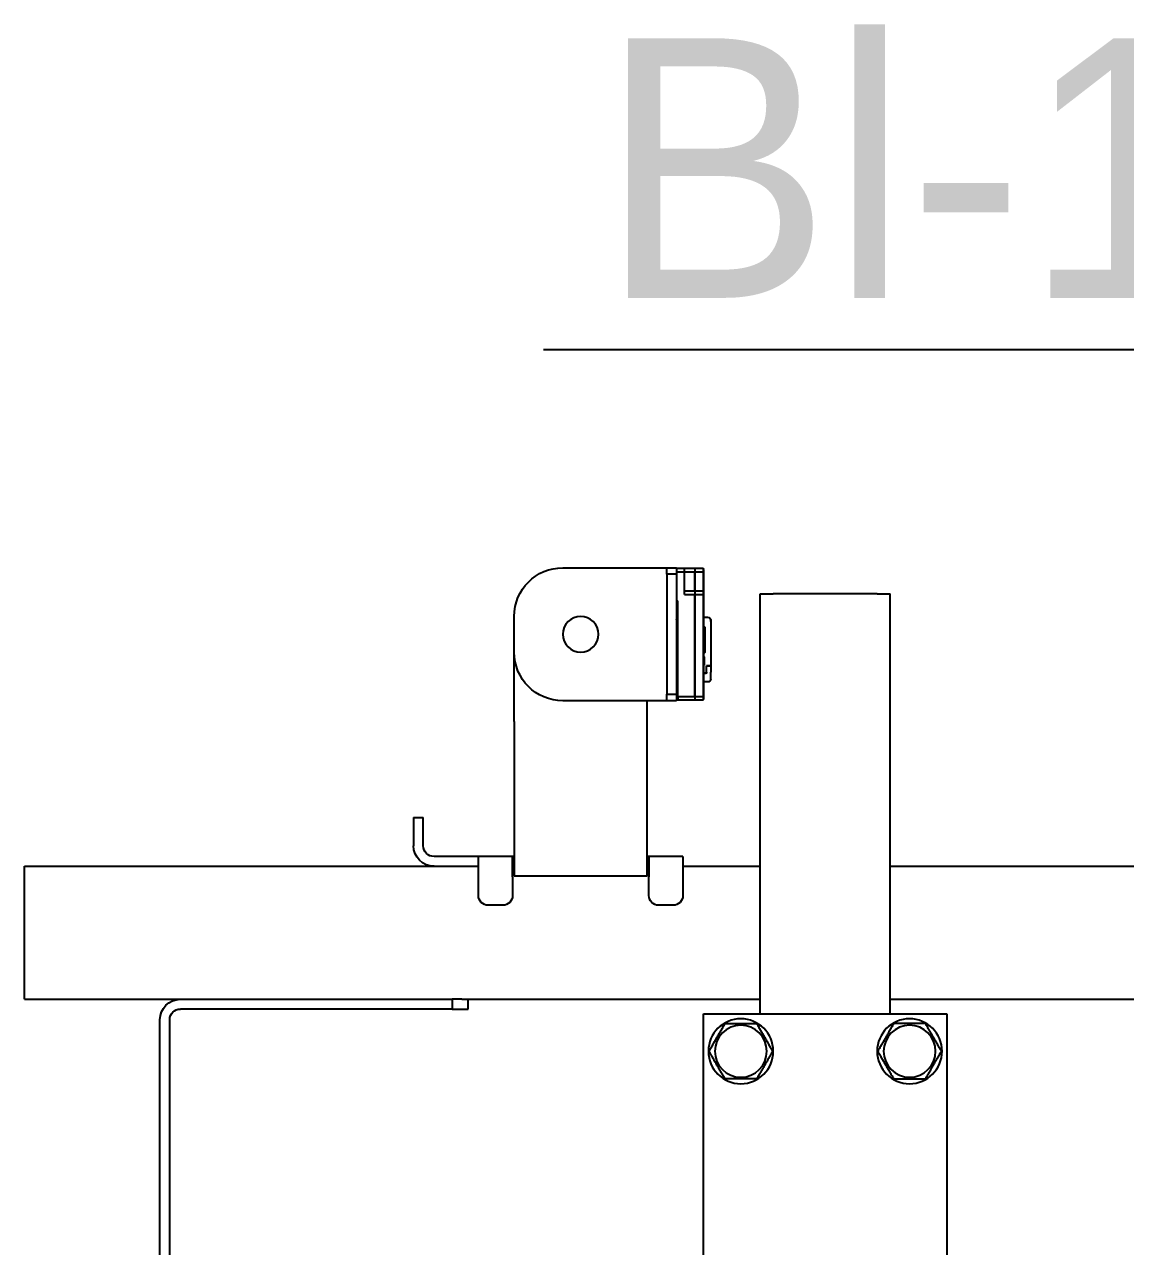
# Model space of a CAD drawing. Header units: millimetres. Extents: x -383313 to -161684, y -117025 to 99224.
# Drawn here: x -328196 to -327856.7, y 29621 to 29997.6 of the extents above; entities that cross this region are included whole.
import ezdxf
from ezdxf import colors
from ezdxf.entities.mleader import LeaderData, LeaderLine
from ezdxf.math import Vec2, Vec3

# ---------------------------------------------------------------- set-up
doc = ezdxf.new("R2010")
doc.units = ezdxf.units.MM
doc.header["$MEASUREMENT"] = 0
doc.layers.add('PV-3401', color=7, linetype='Continuous')

# ---------------------------------------------------------------- blocks, each defined once
blk = doc.blocks.new('*U205')
at = {"layer": 'PV-3401'}
for p, q in [((14925.62, -5193.49), (14925.62, -5340.89)), ((14928.62, -5193.49), (14928.62, -5340.89)), ((15093.12, -5247.69), (15093.12, -5342.69)), ((15168.12, -5342.69), (15168.12, -5247.69)), ((15015.62, -5344.19), (14931.92, -5344.19)), ((15015.62, -5344.19), (15020.62, -5344.19)), ((15015.62, -5347.19), (15015.62, -5344.19)), ((15020.62, -5344.19), (15020.62, -5347.19)), ((15093.12, -5342.69), (15168.12, -5342.69)), ((15110.62, -5342.69), (15110.62, -5472.19)), ((15150.62, -5342.69), (15150.62, -5472.19)), ((14883.87, -5347.19), (14931.92, -5347.19)), ((14883.87, -5347.19), (14883.87, -5350.69)), ((14931.92, -5347.19), (15015.62, -5347.19)), ((15018.62, -5347.19), (15015.62, -5347.19)), ((15018.62, -5347.19), (15110.62, -5347.19)), ((15150.62, -5347.19), (15232.62, -5347.19)), ((14883.87, -5350.69), (14883.87, -5384.69)), ((15031.27, -5376.19), (15026.77, -5376.19)), ((15083.77, -5376.19), (15079.27, -5376.19)), ((15023.77, -5379.19), (15023.77, -5384.89)), ((15034.27, -5384.89), (15034.27, -5379.19)), ((15076.27, -5379.19), (15076.27, -5384.89)), ((15086.77, -5384.89), (15086.77, -5379.19)), ((14883.87, -5384.69), (14883.87, -5388.19)), ((15023.77, -5384.89), (15023.77, -5391.19)), ((15034.27, -5384.89), (15034.27, -5391.19)), ((15075.77, -5385.19), (15034.77, -5385.19)), ((15034.77, -5387.03), (15034.77, -5385.19)), ((15075.77, -5385.19), (15075.77, -5387.03)), ((15076.27, -5391.19), (15076.27, -5384.89)), ((15086.77, -5391.19), (15086.77, -5384.89)), ((14883.87, -5388.19), (15023.77, -5388.19)), ((15034.27, -5388.19), (15034.77, -5388.19)), ((15034.77, -5428.34), (15034.77, -5387.03)), ((15075.77, -5387.03), (15075.77, -5428.34)), ((15075.77, -5388.19), (15076.27, -5388.19)), ((15086.77, -5388.19), (15110.62, -5388.19)), ((15150.62, -5388.19), (15383.87, -5388.19)), ((15023.77, -5391.19), (15010.07, -5391.19)), ((15034.27, -5391.19), (15023.77, -5391.19)), ((15034.77, -5391.19), (15034.27, -5391.19)), ((15076.27, -5391.19), (15075.77, -5391.19)), ((15086.77, -5391.19), (15076.27, -5391.19)), ((15003.77, -5400.19), (15003.77, -5394.49)), ((15006.77, -5394.49), (15006.77, -5400.19)), ((15003.77, -5403.19), (15003.77, -5400.19)), ((15006.77, -5400.19), (15006.77, -5403.19)), ((15003.77, -5403.19), (15006.77, -5403.19)), ((15034.77, -5432.8), (15034.77, -5428.34)), ((15075.77, -5428.34), (15075.77, -5432.8)), ((15034.77, -5432.8), (15034.77, -5454.19)), ((15075.77, -5432.8), (15075.77, -5439.19)), ((15078.47, -5439.19), (15049.77, -5439.19)), ((15081.77, -5439.19), (15078.47, -5439.19)), ((15081.77, -5439.19), (15081.77, -5441.19)), ((15084.77, -5439.19), (15081.77, -5439.19)), ((15081.77, -5441.19), (15084.77, -5441.19)), ((15081.77, -5478.19), (15081.77, -5441.19)), ((15084.77, -5441.19), (15084.77, -5439.19)), ((15084.77, -5439.44), (15085.16, -5439.44)), ((15084.77, -5440.09), (15085.16, -5440.09)), ((15084.77, -5478.19), (15084.77, -5441.19)), ((15085.16, -5439.44), (15090.44, -5439.44)), ((15085.16, -5440.44), (15085.16, -5439.44)), ((15090.44, -5440.44), (15085.16, -5440.44)), ((15085.16, -5440.44), (15085.16, -5469.99)), ((15090.44, -5440.44), (15090.44, -5439.44)), ((15090.44, -5439.46), (15090.46, -5439.46)), ((15090.44, -5440.44), (15090.44, -5471.94)), ((15090.44, -5440.45), (15090.46, -5440.45)), ((15090.46, -5439.44), (15092.96, -5439.44)), ((15090.46, -5440.44), (15090.46, -5439.44)), ((15092.96, -5440.44), (15090.46, -5440.44)), ((15090.46, -5471.94), (15090.46, -5440.44)), ((15092.96, -5440.44), (15092.96, -5439.44)), ((15092.96, -5439.44), (15093.26, -5439.74)), ((15092.96, -5471.94), (15092.96, -5440.44)), ((15093.26, -5440.56), (15092.96, -5440.44)), ((15093.26, -5439.74), (15093.26, -5440.56)), ((15093.26, -5440.56), (15093.26, -5471.81)), ((15094.36, -5444.99), (15093.26, -5444.99)), ((15095.36, -5445.79), (15095.34, -5445.79)), ((15095.36, -5445.79), (15095.36, -5445.99)), ((15095.36, -5445.99), (15095.36, -5447.99)), ((15084.77, -5448.49), (15085.16, -5448.49)), ((15093.87, -5447.68), (15093.26, -5447.68)), ((15093.26, -5447.69), (15093.86, -5447.69)), ((15093.86, -5447.69), (15093.93, -5447.69)), ((15094.06, -5447.89), (15094.06, -5450)), ((15094.07, -5447.99), (15094.07, -5447.88)), ((15094.07, -5447.99), (15094.07, -5449.99)), ((15095.36, -5449.99), (15095.36, -5447.99)), ((15085.16, -5449.99), (15084.77, -5449.99)), ((15084.77, -5450), (15085.16, -5450)), ((15085.03, -5449.99), (15085.03, -5450)), ((15093.36, -5451.49), (15093.36, -5450.24)), ((15093.36, -5452.73), (15093.36, -5451.49)), ((15094.07, -5449.99), (15094.06, -5449.99)), ((15094.36, -5450), (15094.06, -5450)), ((15094.36, -5449.99), (15094.07, -5449.99)), ((15095.36, -5449.99), (15094.36, -5449.99)), ((15094.36, -5450), (15095.36, -5450)), ((15094.56, -5449.99), (15094.56, -5450)), ((15095.09, -5450), (15095.09, -5449.99)), ((15095.36, -5450), (15095.36, -5449.99)), ((15095.36, -5463.49), (15095.36, -5450)), ((15034.77, -5454.19), (15034.77, -5465.19)), ((15093.56, -5461.49), (15093.56, -5454.49)), ((15093.27, -5458.37), (15093.26, -5458.32)), ((15093.26, -5458.37), (15093.27, -5458.37)), ((15095.35, -5463.99), (15095.35, -5463.89)), ((15095.36, -5463.6), (15095.36, -5463.99)), ((15093.26, -5464.99), (15094.36, -5464.99)), ((15084.77, -5469.99), (15085.16, -5469.99)), ((15087.26, -5471.94), (15087.26, -5478.94)), ((15087.26, -5471.94), (15090.44, -5471.94)), ((15090.44, -5471.93), (15090.46, -5471.93)), ((15090.44, -5472.94), (15090.44, -5471.94)), ((15090.46, -5471.94), (15092.96, -5471.94)), ((15090.46, -5472.94), (15090.46, -5471.94)), ((15093.26, -5471.81), (15092.96, -5471.94)), ((15092.96, -5472.94), (15092.96, -5471.94)), ((15093.26, -5471.81), (15093.26, -5472.64)), ((15110.62, -5472.19), (15114.62, -5472.19)), ((15146.62, -5472.19), (15114.62, -5472.19)), ((15146.62, -5472.19), (15150.62, -5472.19)), ((15090.44, -5472.94), (15087.26, -5472.94)), ((15090.44, -5472.92), (15090.46, -5472.92)), ((15090.44, -5472.94), (15090.44, -5478.94)), ((15090.46, -5478.94), (15090.46, -5472.94)), ((15092.96, -5472.94), (15090.46, -5472.94)), ((15093.26, -5472.64), (15092.96, -5472.94)), ((15092.96, -5478.94), (15092.96, -5472.94)), ((15093.26, -5472.64), (15093.26, -5478.81)), ((15084.77, -5478.19), (15081.77, -5478.19)), ((15081.77, -5478.19), (15081.77, -5480.19)), ((15084.76, -5478.94), (15087.26, -5478.94)), ((15084.76, -5479.94), (15084.76, -5478.94)), ((15087.26, -5479.94), (15084.76, -5479.94)), ((15084.77, -5480.19), (15084.77, -5478.19)), ((15087.26, -5478.94), (15090.44, -5478.94)), ((15087.26, -5478.94), (15087.26, -5479.94)), ((15090.44, -5479.94), (15087.26, -5479.94)), ((15090.44, -5478.93), (15090.46, -5478.93)), ((15090.44, -5479.94), (15090.44, -5478.94)), ((15090.44, -5479.92), (15090.46, -5479.92)), ((15090.46, -5479.94), (15090.46, -5478.94)), ((15090.46, -5478.94), (15092.96, -5478.94)), ((15092.96, -5479.94), (15090.46, -5479.94)), ((15093.26, -5478.81), (15092.96, -5478.94)), ((15092.96, -5479.94), (15092.96, -5478.94)), ((15093.26, -5479.64), (15092.96, -5479.94)), ((15093.26, -5478.81), (15093.26, -5479.64)), ((15049.77, -5480.19), (15078.47, -5480.19)), ((15078.47, -5480.19), (15081.77, -5480.19)), ((15081.77, -5480.19), (15084.77, -5480.19))]:
    blk.add_line(p, q, dxfattribs=at)
for centre, radius in [((15104.62, -5331.19), 10), ((15156.62, -5331.19), 10), ((15104.62, -5331.19), 8), ((15156.62, -5331.19), 8), ((15055.27, -5459.69), 5.5)]:
    blk.add_circle(centre, radius, dxfattribs=at)
for centre, radius, start, end in [((14931.92, -5340.89), 6.3, 180, 270), ((14931.92, -5340.89), 3.3, 180, 270), ((15026.77, -5379.19), 3, 90, 180), ((15031.27, -5379.19), 3, 360, 90), ((15079.27, -5379.19), 3, 90, 180), ((15083.77, -5379.19), 3, 360, 90), ((15010.07, -5394.49), 6.3, 90, 180), ((15010.07, -5394.49), 3.3, 90, 180), ((15049.77, -5454.19), 15, 90, 180), ((15094.36, -5445.99), 1, 0, 90), ((15093.86, -5447.89), 0.2, 360, 90), ((15092.06, -5451.49), 1.8, 43.7617, 48.1897), ((15092.06, -5451.49), 1.8, 311.8103, 316.2383), ((15092.56, -5454.49), 1, 0, 45.573), ((15085.76, -5463.99), 1, 188.1096, 233.1301), ((15092.56, -5461.49), 1, -45.573, 0), ((15094.36, -5463.99), 1, -90, 0), ((15049.77, -5465.19), 15, 180, 270)]:
    blk.add_arc(centre, radius, start, end, dxfattribs=at)
for points in [[(15099.71, -5322.69), (15097.26, -5326.94), (15094.8, -5331.19)], [(15109.53, -5322.69), (15104.62, -5322.69), (15099.71, -5322.69)], [(15114.43, -5331.19), (15111.98, -5326.94), (15109.53, -5322.69)], [(15146.8, -5331.19), (15149.26, -5326.94), (15151.71, -5322.69)], [(15151.71, -5322.69), (15156.62, -5322.69), (15161.53, -5322.69)], [(15161.53, -5322.69), (15163.98, -5326.94), (15166.43, -5331.19)], [(15094.8, -5331.19), (15097.26, -5335.44), (15099.71, -5339.69)], [(15109.53, -5339.69), (15111.98, -5335.44), (15114.43, -5331.19)], [(15151.71, -5339.69), (15149.26, -5335.44), (15146.8, -5331.19)], [(15166.43, -5331.19), (15163.98, -5335.44), (15161.53, -5339.69)], [(15099.71, -5339.69), (15104.62, -5339.69), (15109.53, -5339.69)], [(15161.53, -5339.69), (15156.62, -5339.69), (15151.71, -5339.69)]]:
    blk.add_rational_spline(points, [1.22364575665, 1.41294441399, 1.22364575665], degree=2, dxfattribs=at)
for points, knots in [([(15094.07, -5447.88), (15094.07, -5447.85), (15094.07, -5447.83), (15094.05, -5447.78), (15094.03, -5447.75), (15094, -5447.72), (15093.97, -5447.7), (15093.92, -5447.68), (15093.9, -5447.68), (15093.87, -5447.68)], [-0.09048, -0.09048, -0.09048, -0.09048, -0.08293134, -0.08293134, -0.07538268, -0.07538268, -0.06784607, -0.06784607, -0.06030946, -0.06030946, -0.06030946, -0.06030946]), ([(15095.34, -5463.99), (15095.35, -5463.91), (15095.36, -5463.82), (15095.36, -5463.65), (15095.36, -5463.57), (15095.36, -5463.49)], [0, 0, 0, 0, 0.5, 0.5, 1, 1, 1, 1]), ([(15095.36, -5463.99), (15095.36, -5463.99), (15095.36, -5463.99), (15095.35, -5463.99), (15095.34, -5463.99), (15095.34, -5463.99)], [-0.74236815, -0.74236815, -0.74236815, -0.74236815, -0.70256014, -0.70256014, -0.69530144, -0.69530144, -0.69530144, -0.69530144])]:
    blk.add_open_spline(points, degree=3, knots=knots, dxfattribs=at)

msp = doc.modelspace()

# ---------------------------------------------------------------- block references
at = {"layer": 'PV-3401', "xscale": -1, "rotation": 180}
msp.add_blockref('*U205', (-343079.88447, 24350.0024), dxfattribs=at)

# ---------------------------------------------------------------- leaders
at = {"ltscale": 100}
ml = msp.add_multileader_mtext('Standard', dxfattribs=at)
ml.set_content('Bl-14.1', color=256)
ml.set_leader_properties()
ml.build(insert=Vec2(0, 0))
ml.multileader.update_dxf_attribs({"text_right_attachment_type": 6, "dogleg_length": 0.36, "arrow_head_size": 0.18})
ctx = ml.context
ctx.base_point, ctx.char_height, ctx.arrow_head_size, ctx.landing_gap_size, ctx.plane_origin = Vec3(-328066.63938, 29953.37212), 80, 0.18, 0.09, Vec3(-328971.98513, 29103.91824)
ctx.right_attachment, ctx.text_align_type = 6, 2
notes = []
notes.append((ctx, [(1, (1, 1, 0), (-327636.75315, 29897.37212), (-1, 0), 43.03956, [(0, [(-327513.66766, 29859.06021)], 0, [])])]))
ctx.mtext.insert, ctx.mtext.alignment, ctx.mtext.flow_direction = Vec3(-327679.88272, 29993.37212), 3, 5
for ctx, leaders in notes:
    for number, flags, end, landing, length, lines in leaders:
        leader = LeaderData()
        leader.index, (leader.has_last_leader_line, leader.has_dogleg_vector, leader.attachment_direction) = number, flags
        leader.last_leader_point, leader.dogleg_vector, leader.dogleg_length = Vec3(end), Vec3(landing), length
        for number, points, colour, breaks in lines:
            line = LeaderLine()
            line.index, line.vertices, line.color, line.breaks = number, Vec3.list(points), colors.encode_raw_color(colour), breaks
            leader.lines.append(line)
        ctx.leaders.append(leader)

doc.saveas('drawing.dxf')
